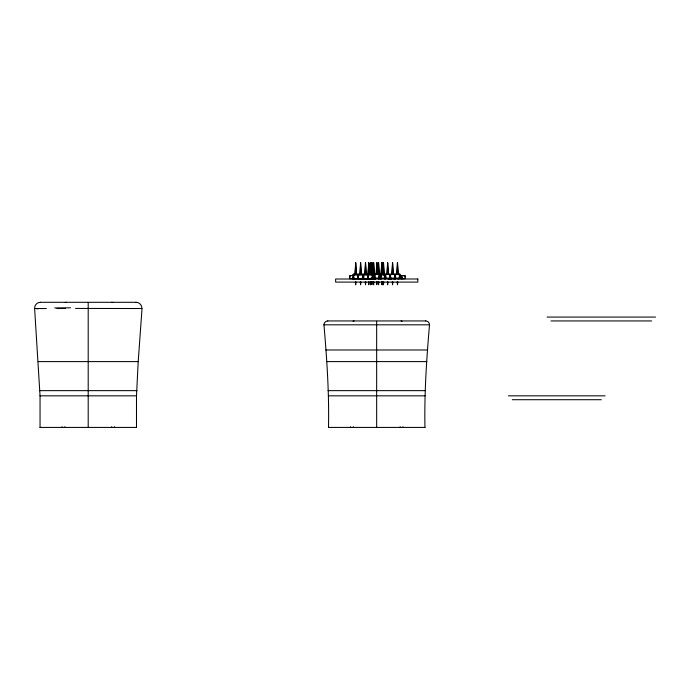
<?xml version="1.0" encoding="UTF-8"?>
<svg xmlns="http://www.w3.org/2000/svg" width="690" height="690" viewBox="0 0 690 690"><rect width="100%" height="100%" fill="white"/><g stroke="black" fill="none" stroke-linecap="round" stroke-linejoin="round"><path stroke-width="1.03" d="M376.654 321.264L376.662 427.421M399.924 276.914L401.856 276.914L401.856 278.432L399.924 278.441M88.199 302.513L88.199 427.421M376.093 274.215L353.228 274.215L353.254 279.01L358.127 278.743L358.602 275.025L362.604 275.025L362.379 278.648L361.595 279.131L358.127 278.743L358.145 274.215M399.174 274.215L399.915 279.01L399.941 274.215L390.126 274.499L390.109 279.131L389.565 278.165L385.736 278.165L385.123 279.131L384.649 278.165L380.733 278.165L380.57 279.131L381.053 278.165L380.276 274.215L380.57 279.131L381.053 274.215M363.837 279.131L363.837 275.025L367.52 275.025L368.158 278.743L372.126 278.165L372.6 279.131L372.471 274.482L372.221 277.242L372.902 274.215L372.876 279.01L372.359 278.165L372.902 274.215L372.6 279.131L363.578 278.941M385.123 279.131L385.193 274.215L390.126 274.499L390.885 278.165M395.801 278.165L395.025 274.499L394.956 279.131L390.652 278.165L390.445 279.131L391.256 279.131L390.523 279.131M353.573 279.131L353.625 276.345M380.621 279.131L380.699 274.482L384.649 274.215L384.649 275.025L380.699 274.482L380.82 278.165M358.127 278.743L357.687 275.025L353.685 275.025L353.53 279.131L353.608 277.078M375.343 274.059L375.127 278.976L374.903 278.01M371.444 270.929L371.85 262.579L372.54 274.059L371.988 262.579L371.298 274.059M383.2 266.901L383.399 262.726L384.089 274.215L383.537 262.726L382.916 273.171M401.856 279.002L401.856 276.914M372.902 274.215L372.445 278.165L368.158 278.743L368.443 275.025L372.445 275.025L372.6 279.131L372.445 275.025M372.177 281.805L371.919 284.66L371.651 281.805M377.102 281.805L376.835 284.66L376.568 281.805M382.019 281.805L381.751 284.66L381.484 281.805M399.174 278.165L399.553 274.482M355.997 281.969L355.686 284.806L355.376 281.969M360.913 281.969L360.603 284.806L360.292 281.969M365.829 281.969L365.519 284.806L365.217 281.969M369.029 281.969L368.719 284.806L368.408 281.969M370.754 281.969L370.444 284.806L370.133 281.969M373.946 281.969L373.635 284.806L373.325 281.969M378.862 281.969L378.551 284.806L378.241 281.969M383.045 281.969L382.734 284.806L382.424 281.969M383.778 281.969L383.468 284.806L383.166 281.969M387.961 281.969L387.651 284.806L387.34 281.969M392.877 281.969L392.567 284.806L392.256 281.969M397.794 281.969L397.483 284.806L397.173 281.969M378.646 278.976L379.293 274.059L379.077 278.01L380.544 278.01M398.104 279.131L399.398 278.165L399.941 274.215L376.869 274.215M362.379 278.648L362.276 279.131M353.91 275.646L349.882 275.646L349.649 277.216L349.873 278.682L353.91 278.682M349.882 275.646L349.873 278.682M394.249 278.165L395.025 274.499M389.332 278.165L390.126 274.499M353.254 279.01L353.772 278.165L353.228 274.215L353.53 279.131M374.385 279.131L374.851 279.131L374.308 279.131M388.401 279.131L388.867 279.131M378.81 277.82L378.939 278.01M389.341 279.131L389.634 279.131M388.272 279.131L389.565 278.165L388.323 279.131L388.824 279.131M379.931 278.01L380.501 278.01L379.75 278.01M390.713 279.131L390.868 279.131M141.045 308.525L142.028 308.508L138.207 361.603L136.491 395.836L136.491 427.421M399.993 277.225L401.985 277.207M140.26 308.525L75.555 308.43M65.3 308.482L56.942 308.525M369.461 274.059L384.209 274.059M399.976 275.612L405.004 275.646L405.254 277.095M399.967 275.646L405.004 275.646L405.004 278.682L400.976 278.682M372.143 278.01L379.905 278.139M373.635 278.165L375.317 278.165M378.551 278.165L380.466 278.165M399.398 278.165L395.568 278.165L394.956 279.131L394.482 278.165L390.652 278.165L391.325 279.131M40.305 302.298L136.232 302.298M46.394 308.542L36.182 308.525M547.11 317.072L655.5 317.072M327.724 320.945L425.756 320.945M550.991 320.945L651.619 320.945M323.86 324.818L429.629 324.818M325.878 349.985L427.593 349.985M38.226 361.603L138.319 361.603M326.689 361.603L426.774 361.603M39.58 390.644L136.965 390.644M328.043 390.644L425.42 390.644M39.942 395.836L136.603 395.836M328.406 395.836L425.057 395.836M508.452 395.836L605.104 395.836M512.282 399.708L601.275 399.708M39.942 427.421L136.603 427.421M328.406 427.421L425.057 427.421M35.57 308.525L34.621 308.508L40.046 395.836L40.046 427.421M141.786 308.508L141.847 308.508A5.813 5.813 0 0 0 136.12 302.298M34.595 308.508L34.629 308.508A5.813 5.813 0 0 1 40.425 302.298M380.699 274.482L384.649 275.025M378.362 278.553L380.94 279.131M372.074 278.329L373.626 278.976L373.411 274.059L373.626 278.976L372.859 275.051M378.853 278.01L378.629 278.01M372.885 274.853L374.282 278.01M381.932 266.754L381.682 262.579L381.13 274.059L381.82 262.579L382.372 274.059M385.831 274.62L385.969 278.165M367.986 274.215L368.158 278.743M424.954 427.421C424.281 393.162 426.584 358.938 429.508 324.818A3.873 3.873 0 0 0 425.635 320.945M395.801 274.215L395.801 275.025M394.249 274.215L394.249 275.025M390.885 274.215L390.885 275.025M389.332 274.215L389.332 275.025M384.416 275.025L384.416 278.165M380.733 275.025L380.733 278.165M374.472 274.059L374.472 278.01M372.126 274.215L372.126 275.025M368.753 274.215L368.753 275.025M367.209 274.215L367.209 275.025M363.837 274.215L363.837 275.025M363.061 274.215L363.061 279.131M362.293 274.215L362.293 275.025M358.921 274.215L358.921 275.025M357.368 274.215L357.368 275.025M354.005 274.215L354.005 275.025M328.509 427.421C329.19 393.162 326.887 358.938 323.955 324.818A3.873 3.873 0 0 1 327.836 320.945M350.693 427.153A1.949 1.225 -89.9 0 1 350.391 426.774M353.573 427.17A1.949 1.233 -89.9 0 1 353.263 426.774M400.2 426.774A1.949 1.225 90 0 1 399.889 427.17M403.072 426.774A1.949 1.225 90 0 1 402.779 427.153M353.073 321.204A3.89 2.674 -90 0 1 354.039 320.954M401.062 320.954A3.89 2.717 89.9 0 1 402.037 321.204M62.229 427.153A1.949 1.225 -89.9 0 1 61.928 426.774M65.11 427.17A1.949 1.233 -89.9 0 1 64.8 426.774M111.746 426.774A1.949 1.225 90 0 1 111.426 427.17M114.618 426.774A1.949 1.225 90 0 1 114.316 427.153M111.694 302.306A5.83 4.08 90 0 1 112.944 302.574M65.257 302.582A5.83 4.002 -89.9 0 1 66.481 302.315M54.717 307.93A70.199 1.665 0 0 1 70.561 307.8M38.071 308.784A44.608 0.535 -0.6 0 1 37.062 308.628M353.038 278.467L353.03 279.002L353.03 276.914L353.038 278.467M355.617 262.726L355.065 274.215L355.755 262.726L356.307 274.215L355.617 262.726M360.534 262.726L359.99 274.215L360.672 262.726L361.224 274.215L360.534 262.726M365.45 262.726L364.906 274.215L365.588 262.726L366.14 274.215L365.45 262.726M368.65 262.726L368.098 274.215L368.788 262.726L369.34 274.215L368.65 262.726M370.375 262.726L369.823 274.215L370.513 262.726L371.056 274.215L370.375 262.726M373.566 262.726L373.014 274.215L373.704 262.726L374.256 274.215L373.566 262.726M376.766 262.579L376.214 274.059L376.904 262.579L377.456 274.059L376.766 262.579M378.482 262.726L377.93 274.215L378.62 262.726L379.172 274.215L378.482 262.726M382.665 262.726L382.113 274.215L382.803 262.726L383.355 274.215L382.665 262.726M387.582 262.726L387.03 274.215L387.72 262.726L388.272 274.215L387.582 262.726M392.498 262.726L391.946 274.215L392.636 262.726L393.188 274.215L392.498 262.726M397.414 262.726L396.871 274.215L397.552 262.726L398.104 274.215L397.414 262.726M417.829 279.002L335.633 279.002L335.633 282.098L417.829 282.098L417.829 279.002"/></g></svg>
